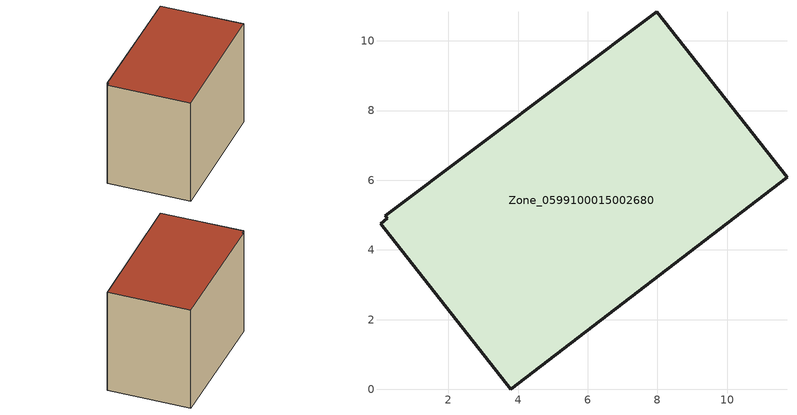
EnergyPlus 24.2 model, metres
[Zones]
Zone_0599100015002680
 floor ground (C_G): 0.25,4.91 0.2,4.97 7.98,10.84 11.71,6.08 3.79,0 0.06,4.75 z0.89
 wall outside (C_F): 3.79,0 11.71,6.08 7.98,10.84 0.2,4.97 0.25,4.91 0.06,4.75 3.79,0 z0.89:9.02
 roof outside (C_R): 0.25,4.91 0.06,4.75 3.79,0 11.71,6.08 7.98,10.84 0.2,4.97 z9.02
[BUILDING]
Pand.0599100015002680: North Axis=0; Terrain=City; Loads Convergence Tolerance Value=0.04; Temperature Convergence Tolerance Value=0.4; Solar Distribution=FullExterior; Maximum Number of Warmup Days=25; Minimum Number of Warmup Days=1
[Site:Location]
Rotterdam.The.Hague.AP_ZH_NLD Design_Conditions: Latitude=51.96; Longitude=4.45; Time Zone=1; Elevation=-4.5
[SITE:GROUNDTEMPERATURE:BUILDINGSURFACE]
18, 18, 18, 18, 18, 18, 18, 18, 18, 18, 18, 18
[MATERIAL] Thermal Absorptance=0.9; Solar Absorptance=0.7; Visible Absorptance=0.7
Name | Roughness | Thickness | Conductivity | Density | Specific Heat
G.TI.1965-1974 | MediumSmooth | 0.15 | 0.882353 | 540 | 1210
F.TI.1965-1974 | Rough | 0.3 | 0.697674 | 1920 | 840
R.TI.1965-1974 | MediumRough | 0.2 | 0.232558 | 1500 | 1000
[CONSTRUCTION]
C_G: G.TI.1965-1974
C_F: F.TI.1965-1974
C_R: R.TI.1965-1974
[ZONE]
Zone_0599100015002680: Type=1; Multiplier=1; Ceiling Height=Autocalculate; Volume=Autocalculate; Floor Area=autocalculate; Part of Total Floor Area=Yes
[ZONEINFILTRATION:DESIGNFLOWRATE]
Infil_Zone_0599100015002680: Zone or ZoneList or Space or SpaceList=Zone_0599100015002680; Schedule=AlwaysOn; Design Flow Rate Calculation Method=Flow/Area; Flow Rate per Floor Area=0.003; Constant Term Coefficient=1; Temperature Term Coefficient=0; Velocity Term Coefficient=0; Velocity Squared Term Coefficient=0
[HVACTEMPLATE:ZONE:IDEALLOADSAIRSYSTEM]
Zone_0599100015002680: Maximum Heating Supply Air Temperature=50; Minimum Cooling Supply Air Temperature=13; Maximum Heating Supply Air Humidity Ratio=0.0156; Minimum Cooling Supply Air Humidity Ratio=0.0077; Heating Limit=NoLimit; Cooling Limit=NoLimit; Dehumidification Control Type=ConstantSensibleHeatRatio; Cooling Sensible Heat Ratio=0.7; Dehumidification Setpoint=60; Humidification Control Type=None; Humidification Setpoint=30; Outdoor Air Method=None; Outdoor Air Flow Rate per Person=0.00944; Outdoor Air Flow Rate per Zone Floor Area=0; Outdoor Air Flow Rate per Zone=0; Demand Controlled Ventilation Type=None; Outdoor Air Economizer Type=NoEconomizer; Heat Recovery Type=None; Sensible Heat Recovery Effectiveness=0.7; Latent Heat Recovery Effectiveness=0.65
[ZONECONTROL:THERMOSTAT]
ThermostatControl_Zone_0599100015002680: Zone or ZoneList=Zone_0599100015002680; Control Type Schedule=DualSetpointControlType; Control 1=Thermostat_Zone_0599100015002680; Temperature Difference Between Cutout And Setpoint=0
[THERMOSTATSETPOINT:DUALSETPOINT]
Thermostat_Zone_0599100015002680: Heating Setpoint Temperature Schedule=HeatingSetpoint_Zone_0599100015002680; Cooling Setpoint Temperature Schedule=CoolingSetpoint_Zone_0599100015002680
[SCHEDULE:COMPACT]
HeatingSetpoint_Zone_0599100015002680: Through: 12/31, For: AllDays, Until: 24:00, 21
CoolingSetpoint_Zone_0599100015002680: Through: 12/31, For: AllDays, Until: 24:00, 24
DualSetpointControlType: Through: 12/31, For: AllDays, Until: 24:00, 4
AlwaysOn: Through: 12/31, For: AllDays, Until: 24:00, 1
